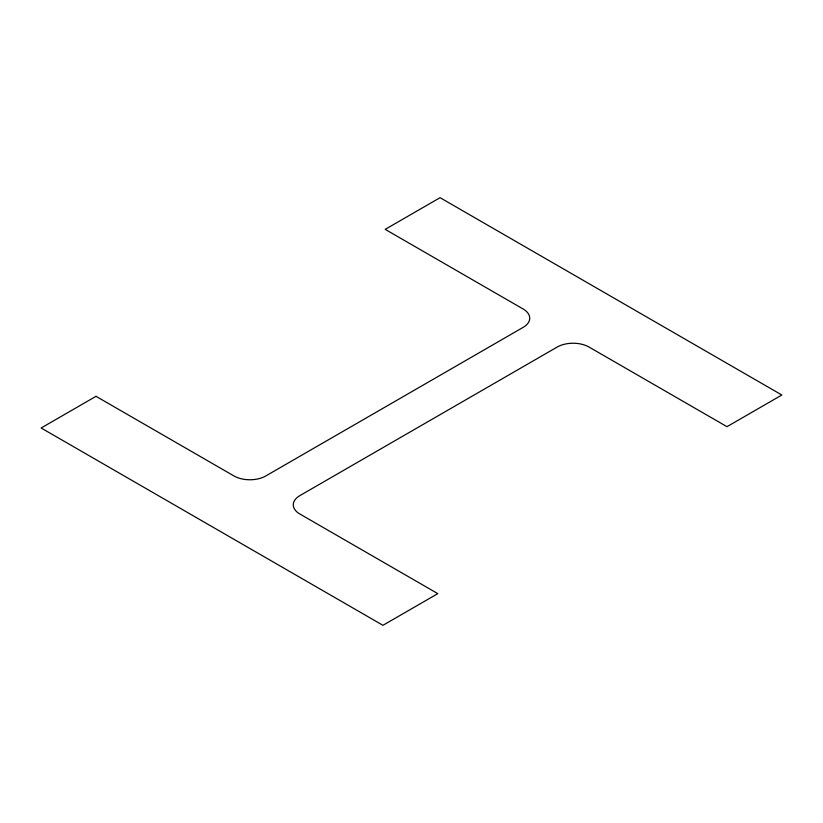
<?xml version="1.0" encoding="UTF-8"?>
<svg xmlns="http://www.w3.org/2000/svg" width="823" height="823" viewBox="0 0 823 823"><rect width="100%" height="100%" fill="white"/><g stroke="black" fill="none" stroke-linecap="round" stroke-linejoin="round"><path stroke-width="1.23" d="M96.013 396.316L41.15 427.991L382.942 625.315L437.805 593.64L299.85 513.994A22.488 12.983 0 0 1 299.85 495.631L557.212 347.039A22.488 12.983 0 0 1 589.021 347.039L726.987 426.684L781.85 395.009L440.058 197.685L385.195 229.36L523.15 309.006A22.488 12.983 0 0 1 523.15 327.369L265.788 475.961A22.488 12.983 0 0 1 233.979 475.961L96.013 396.316"/></g></svg>
